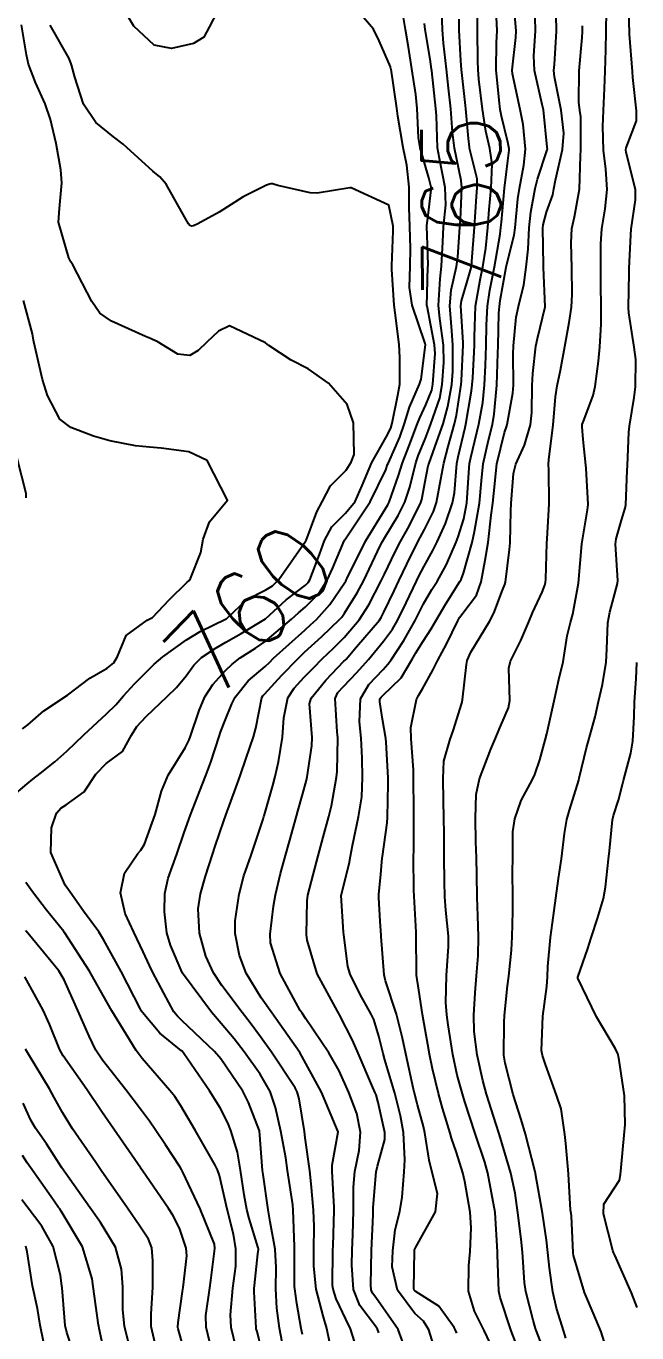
# Model space of a CAD drawing. Header units: metres. Extents: x 307586 to 320046, y 7427249 to 7434250.
# Drawn here: x 317991.9 to 318022.8, y 7431434 to 7431500.3 of the extents above; entities that cross this region are included whole.
import ezdxf
from ezdxf.enums import TextEntityAlignment as Align

# ---------------------------------------------------------------- set-up
doc = ezdxf.new("R2010")
doc.units = ezdxf.units.M
doc.header["$MEASUREMENT"] = 0
for name, color, linetype in [('Cotas', 45, 'Continuous'), ('Curvas de Nivel 1m', 11, 'Continuous'), ('Curvas de Nivel 5m', 15, 'Continuous')]:
    doc.layers.add(name, color=color, linetype=linetype)
doc.styles.add('Style-STANDARD', font='STANDARD.shx')

msp = doc.modelspace()

# ---------------------------------------------------------------- linework, layer by layer
at = {"layer": 'Curvas de Nivel 1m', "flags": 128}
for points, elevation in [([(318021.566, 7431432.317), (318021.034, 7431434.005), (318020.627, 7431434.976), (318020.198, 7431436.014), (318019.631, 7431437.883), (318019.616, 7431438.02), (318019.524, 7431439.894), (318019.509, 7431440.022), (318019.489, 7431440.189), (318019.379, 7431442.025), (318019.243, 7431443.571), (318019.201, 7431444.028), (318019.016, 7431445.33), (318018.773, 7431446.034), (318018.212, 7431447.577), (318018.053, 7431448.045), (318018.004, 7431448.294), (318018.07, 7431450.046), (318018.287, 7431451.551), (318018.314, 7431452.042), (318018.328, 7431452.562), (318018.475, 7431454.04), (318018.575, 7431454.784), (318018.736, 7431456.037), (318018.868, 7431457.025), (318019.019, 7431458.033), (318019.169, 7431459.314), (318019.293, 7431460.029), (318019.43, 7431460.497), (318019.896, 7431462.02), (318019.924, 7431462.124), (318020.291, 7431463.665), (318020.397, 7431464.015), (318020.739, 7431465.229), (318020.901, 7431466.011), (318021.101, 7431466.884), (318021.292, 7431468.007), (318021.331, 7431468.675), (318021.382, 7431470.006), (318021.472, 7431470.555), (318021.869, 7431472.002), (318021.883, 7431472.163), (318021.759, 7431474.003), (318021.792, 7431474.277), (318022.075, 7431475.216), (318022.256, 7431475.824), (318022.287, 7431475.998), (318022.362, 7431477.745), (318022.37, 7431477.997), (318022.432, 7431479.695), (318022.467, 7431479.997), (318022.708, 7431481.441), (318022.783, 7431481.994), (318022.796, 7431483.374), (318022.712, 7431483.995), (318022.444, 7431485.754), (318022.429, 7431485.998), (318022.456, 7431487.771), (318022.463, 7431487.998), (318022.538, 7431489.709), (318022.563, 7431489.997), (318022.779, 7431491.491), (318022.781, 7431491.995), (318022.302, 7431493.907), (318022.283, 7431494), (318022.282, 7431494.022), (318022.304, 7431494.125), (318022.823, 7431495.49), (318022.833, 7431495.995), (318022.647, 7431497.698), (318022.619, 7431497.997), (318022.479, 7431499.892), (318022.477, 7431499.999), (318022.403, 7431502)], 773), ([(318001.574, 7431501.059), (318001.155, 7431500.252), (318000.878, 7431499.745), (318000.365, 7431499.426), (317999.25, 7431499.164), (317998.363, 7431499.334), (317997.327, 7431500.3), (317996.396, 7431501.868)], 761), ([(318004.995, 7431432.77), (318004.715, 7431434.199), (318004.585, 7431435.208), (318004.53, 7431436.201), (318004.55, 7431437.269), (318004.502, 7431438.201), (318004.253, 7431439.598), (318004.152, 7431440.205), (318003.896, 7431441.992), (318003.866, 7431442.208), (318003.703, 7431444.21), (318003.156, 7431445.658), (318002.86, 7431446.223), (318001.747, 7431447.872), (318001.43, 7431448.243), (317999.769, 7431449.825), (317999.544, 7431450.037), (317999.368, 7431450.266), (317998.859, 7431451.202), (317998.286, 7431452.283), (317998.131, 7431452.61), (317997.813, 7431453.312), (317997.326, 7431454.295), (317996.887, 7431455.244), (317996.648, 7431456.302), (317996.866, 7431457.291), (317997.533, 7431458.293), (317997.696, 7431458.471), (317997.878, 7431458.773), (317998.416, 7431460.282), (317998.732, 7431461.456), (317999.076, 7431462.273), (317999.937, 7431463.666), (318000.135, 7431464.064), (318000.207, 7431464.257), (318000.647, 7431465.562), (318000.934, 7431466.25), (318001.341, 7431466.877), (318001.983, 7431467.59), (318002.314, 7431467.911), (318002.726, 7431468.233), (318003.509, 7431468.714), (318004.001, 7431469.066), (318005.322, 7431470.2), (318005.69, 7431470.522), (318006.022, 7431470.804), (318006.712, 7431471.504), (318007.147, 7431472.179), (318007.428, 7431472.797), (318007.998, 7431474.171), (318008.023, 7431474.21), (318008.064, 7431474.265), (318009.314, 7431476.152), (318010.107, 7431477.77), (318010.206, 7431478.044), (318010.243, 7431478.139), (318010.827, 7431479.432), (318011.062, 7431480.131), (318011.318, 7431480.956), (318011.825, 7431482.123), (318011.907, 7431482.381), (318012.123, 7431484.121), (318012.111, 7431484.193), (318011.447, 7431486.128), (318011.32, 7431487.025), (318011.343, 7431488.129), (318011.361, 7431489.009), (318011.326, 7431490.129), (318011.295, 7431491.102), (318011.305, 7431492.13), (318011.181, 7431493.244), (318010.994, 7431494.133), (318010.729, 7431495.726), (318010.676, 7431496.136), (318010.378, 7431498.115), (318010.376, 7431498.14), (318010.354, 7431498.234), (318009.768, 7431499.55), (318009.483, 7431500.153), (318008.392, 7431501.431)], 761), ([(318005.886, 7431433.881), (318005.821, 7431434.188), (318005.595, 7431435.447), (318005.493, 7431436.191), (318005.489, 7431436.307), (318005.489, 7431438.191), (318005.488, 7431438.338), (318005.42, 7431440.192), (318005.399, 7431440.451), (318005.129, 7431442.196), (318005.035, 7431442.851), (318004.784, 7431444.199), (318004.513, 7431445.404), (318004.247, 7431446.205), (318003.736, 7431447.098), (318002.93, 7431448.222), (318002.423, 7431448.894), (318001.767, 7431449.672), (318001.27, 7431450.245), (317999.802, 7431452.213), (317999.777, 7431452.26), (317999.192, 7431453.645), (317999.011, 7431454.272), (317998.895, 7431455.335), (317998.902, 7431456.274), (317999.077, 7431457.05), (317999.506, 7431458.266), (317999.884, 7431459.358), (318000.117, 7431460.031), (318000.206, 7431460.257), (318000.683, 7431461.48), (318000.985, 7431462.249), (318001.238, 7431462.938), (318001.656, 7431464.243), (318001.729, 7431464.458), (318001.951, 7431465.013), (318002.303, 7431465.893), (318002.47, 7431466.235), (318003.14, 7431467.064), (318003.986, 7431467.791), (318004.209, 7431467.997), (318004.425, 7431468.214), (318006.007, 7431469.636), (318006.295, 7431469.902), (318006.594, 7431470.184), (318007.27, 7431470.932), (318008.041, 7431472.061), (318008.083, 7431472.129), (318008.104, 7431472.169), (318008.154, 7431472.278), (318009.082, 7431474.155), (318010.079, 7431475.777), (318010.22, 7431476), (318010.284, 7431476.138), (318010.755, 7431477.481), (318010.964, 7431478.131), (318011.286, 7431478.964), (318011.727, 7431480.124), (318011.84, 7431480.42), (318012.147, 7431481.071), (318012.45, 7431481.826), (318012.506, 7431482.117), (318012.61, 7431483.684), (318012.588, 7431484.116), (318012.203, 7431486.088), (318012.195, 7431486.12), (318012.212, 7431486.703), (318012.251, 7431488.101), (318012.254, 7431488.12), (318012.239, 7431488.739), (318012.198, 7431490.121), (318012.202, 7431490.172), (318012.261, 7431490.684), (318012.413, 7431491.987), (318012.407, 7431492.119), (318012.288, 7431492.603), (318011.864, 7431494.124), (318011.779, 7431494.654), (318011.708, 7431496.126), (318011.63, 7431496.831), (318011.426, 7431498.129), (318011.262, 7431499.233), (318011.115, 7431500.133), (318010.856, 7431501.675)], 762), ([(318008.62, 7431433.201), (318008.315, 7431434.159), (318008.079, 7431434.654), (318007.598, 7431435.694), (318007.44, 7431436.172), (318007.414, 7431436.364), (318007.431, 7431438.172), (318007.435, 7431438.372), (318007.499, 7431440.172), (318007.497, 7431440.33), (318007.385, 7431442.173), (318007.391, 7431442.468), (318007.703, 7431444.17), (318006.846, 7431446.179), (318005.753, 7431448.19), (318004.327, 7431450.204), (318003.784, 7431450.966), (318003.028, 7431452.222), (318002.695, 7431453.11), (318002.479, 7431454.23), (318002.472, 7431454.873), (318002.677, 7431456.227), (318002.918, 7431457.163), (318003.277, 7431458.219), (318003.891, 7431460.034), (318003.932, 7431460.17), (318003.943, 7431460.209), (318004.381, 7431461.748), (318004.499, 7431462.211), (318004.663, 7431462.942), (318004.871, 7431464.206), (318004.936, 7431465.188), (318005.149, 7431466.202), (318005.471, 7431466.697), (318005.979, 7431467.242), (318006.441, 7431467.731), (318006.892, 7431468.181), (318007.457, 7431468.717), (318008.004, 7431469.268), (318008.76, 7431470.159), (318009.259, 7431470.917), (318009.882, 7431472.142), (318010.046, 7431472.483), (318010.587, 7431473.605), (318010.861, 7431474.132), (318011.291, 7431474.907), (318011.885, 7431476.122), (318011.935, 7431476.272), (318012.098, 7431477.097), (318012.258, 7431477.971), (318012.304, 7431478.118), (318012.794, 7431479.446), (318013.017, 7431480.111), (318013.262, 7431480.993), (318013.454, 7431482.107), (318013.506, 7431482.77), (318013.518, 7431484.107), (318013.458, 7431484.84), (318013.362, 7431486.108), (318013.428, 7431486.894), (318013.694, 7431488.105), (318013.767, 7431488.576), (318013.868, 7431490.104), (318013.898, 7431490.464), (318013.977, 7431492.103), (318013.932, 7431492.458), (318013.589, 7431494.107), (318013.501, 7431494.918), (318013.408, 7431496.109), (318013.297, 7431497.152), (318013.187, 7431498.112), (318013.045, 7431499.434), (318012.996, 7431500.114), (318012.934, 7431501.576)], 764), ([(318011.412, 7431432.274), (318010.735, 7431434.128), (318009.599, 7431435.749), (318009.43, 7431435.972), (318009.363, 7431436.144), (318009.346, 7431436.404), (318009.393, 7431438.144), (318009.467, 7431439.958), (318009.475, 7431440.143), (318009.477, 7431440.322), (318009.63, 7431442.141), (318009.686, 7431442.421), (318010.059, 7431443.776), (318010.058, 7431444.136), (318009.718, 7431445.658), (318009.617, 7431446.037), (318009.574, 7431446.142), (318009.455, 7431446.416), (318008.715, 7431448.156), (318008.426, 7431448.827), (318007.772, 7431450.107), (318007.736, 7431450.17), (318007.655, 7431450.291), (318006.629, 7431452.182), (318006.119, 7431453.888), (318006.093, 7431454.187), (318006.126, 7431455.901), (318006.161, 7431456.187), (318006.51, 7431457.537), (318006.683, 7431458.182), (318006.934, 7431459.128), (318007.224, 7431460.177), (318007.353, 7431460.724), (318007.611, 7431462.173), (318007.64, 7431462.459), (318007.673, 7431464.173), (318007.651, 7431464.468), (318007.537, 7431466.174), (318007.675, 7431466.466), (318007.972, 7431466.777), (318008.65, 7431467.493), (318009.232, 7431468.151), (318010.002, 7431469.069), (318010.456, 7431469.688), (318010.707, 7431470.133), (318011.138, 7431471.017), (318011.668, 7431472.124), (318011.792, 7431472.376), (318012.051, 7431472.879), (318012.49, 7431473.684), (318012.71, 7431474.114), (318013.138, 7431475.044), (318013.502, 7431476.106), (318013.589, 7431476.607), (318013.719, 7431478.104), (318013.779, 7431478.441), (318014.131, 7431479.919), (318014.169, 7431480.099), (318014.468, 7431481.786), (318014.499, 7431482.095), (318014.52, 7431482.448), (318014.618, 7431484.093), (318014.62, 7431484.527), (318014.661, 7431486.093), (318014.898, 7431487.414), (318015.041, 7431488.088), (318015.185, 7431489.029), (318015.282, 7431490.085), (318015.35, 7431491.001), (318015.449, 7431492.083), (318015.501, 7431493.288), (318015.386, 7431494.084), (318015.19, 7431494.965), (318015.026, 7431496.089), (318014.835, 7431497.603), (318014.794, 7431498.093), (318014.787, 7431498.523), (318014.77, 7431500.094), (318014.748, 7431501.745)], 766), ([(318013.721, 7431433.949), (318013.653, 7431434.089), (318013.584, 7431434.229), (318012.799, 7431435.306), (318011.602, 7431436.068), (318011.552, 7431436.121), (318011.536, 7431436.189), (318011.569, 7431438.121), (318011.575, 7431438.179), (318011.635, 7431438.305), (318012.628, 7431440.105), (318012.734, 7431441.037), (318012.467, 7431442.108), (318012.313, 7431442.734), (318012.099, 7431444.114), (318012.03, 7431444.439), (318011.717, 7431445.544), (318011.567, 7431446.122), (318011.518, 7431446.33), (318011.137, 7431448.126), (318010.965, 7431448.923), (318010.654, 7431450.131), (318010.097, 7431451.839), (318010.029, 7431452.138), (318009.877, 7431454.085), (318009.873, 7431454.139), (318009.83, 7431454.858), (318009.752, 7431456.051), (318009.756, 7431456.141), (318009.761, 7431456.225), (318009.859, 7431457.234), (318009.933, 7431458.078), (318009.94, 7431458.139), (318010.18, 7431459.847), (318010.203, 7431460.137), (318010.23, 7431461.825), (318010.226, 7431462.137), (318010.135, 7431463.945), (318010.114, 7431464.138), (318009.953, 7431465.115), (318009.808, 7431465.989), (318009.816, 7431466.142), (318009.871, 7431466.235), (318009.966, 7431466.319), (318010.898, 7431467.212), (318011.437, 7431468.126), (318011.629, 7431468.491), (318012.003, 7431469.083), (318012.417, 7431469.708), (318012.652, 7431470.114), (318013.155, 7431470.98), (318013.866, 7431472.102), (318013.93, 7431472.215), (318014.047, 7431472.531), (318014.497, 7431474.093), (318014.612, 7431474.636), (318014.858, 7431476.088), (318014.962, 7431477.225), (318015.057, 7431478.086), (318015.326, 7431479.283), (318015.523, 7431480.079), (318015.616, 7431480.603), (318015.751, 7431482.076), (318015.796, 7431483.693), (318015.805, 7431484.076), (318015.854, 7431485.73), (318015.876, 7431486.075), (318015.915, 7431486.367), (318016.216, 7431488.07), (318016.234, 7431488.157), (318016.621, 7431489.694), (318016.671, 7431490.066), (318016.812, 7431491.528), (318016.891, 7431492.064), (318017.115, 7431493.242), (318017.204, 7431494.061), (318017.075, 7431495.303), (318016.93, 7431496.064), (318016.543, 7431497.875), (318016.53, 7431498.068), (318016.707, 7431499.729), (318016.719, 7431500.067), (318016.575, 7431501.894)], 768), ([(318012.601, 7431433.133), (318012.289, 7431434.109), (318012.021, 7431434.547), (318011.591, 7431434.946), (318010.704, 7431436.129), (318010.442, 7431437.311), (318010.464, 7431438.132), (318010.592, 7431439.182), (318010.829, 7431440.128), (318010.943, 7431440.848), (318011.036, 7431442.126), (318011.078, 7431442.738), (318011.014, 7431444.127), (318010.862, 7431444.978), (318010.564, 7431446.132), (318010.066, 7431447.819), (318009.98, 7431448.138), (318009.762, 7431449.016), (318009.502, 7431449.876), (318009.378, 7431450.146), (318008.812, 7431451.13), (318008.303, 7431452.162), (318008.194, 7431452.551), (318007.979, 7431454.168), (318007.965, 7431454.309), (318007.843, 7431456.17), (318008.252, 7431457.779), (318008.319, 7431458.163), (318008.418, 7431458.702), (318008.736, 7431460.157), (318008.889, 7431461.174), (318008.925, 7431462.155), (318008.907, 7431463.129), (318008.866, 7431464.156), (318008.774, 7431464.98), (318008.836, 7431466.157), (318009.256, 7431466.869), (318009.985, 7431467.64), (318010.222, 7431467.905), (318010.389, 7431468.136), (318011.023, 7431469.109), (318011.599, 7431470.124), (318011.737, 7431470.403), (318012.026, 7431470.966), (318012.452, 7431471.701), (318012.712, 7431472.113), (318013.185, 7431472.976), (318013.68, 7431474.104), (318013.789, 7431474.38), (318014.075, 7431475.293), (318014.22, 7431476.098), (318014.337, 7431477.869), (318014.36, 7431478.096), (318014.429, 7431478.408), (318014.83, 7431480.09), (318015.036, 7431481.2), (318015.126, 7431482.086), (318015.164, 7431483.076), (318015.206, 7431484.085), (318015.226, 7431485.117), (318015.266, 7431486.084), (318015.398, 7431486.9), (318015.632, 7431488.079), (318015.916, 7431489.741), (318015.955, 7431490.074), (318015.977, 7431490.355), (318016.14, 7431492.072), (318016.297, 7431493.471), (318016.373, 7431493.999), (318016.372, 7431494.069), (318016.306, 7431494.403), (318015.979, 7431495.735), (318015.921, 7431496.076), (318015.856, 7431496.551), (318015.714, 7431498.08), (318015.735, 7431499.448), (318015.755, 7431500.079), (318015.727, 7431500.735)], 767), ([(318015.573, 7431433.076), (318015.095, 7431434.075), (318014.604, 7431435.068), (318014.311, 7431436.083), (318014.326, 7431437.379), (318014.384, 7431438.082), (318014.442, 7431439.285), (318014.394, 7431440.083), (318014.123, 7431441.639), (318014.017, 7431442.087), (318013.693, 7431443.117), (318013.448, 7431443.841), (318013.372, 7431444.095), (318012.986, 7431445.372), (318012.785, 7431446.104), (318012.487, 7431447.364), (318012.329, 7431448.111), (318012.237, 7431448.592), (318011.982, 7431450.117), (318011.792, 7431451.366), (318011.678, 7431452.121), (318011.666, 7431452.259), (318011.658, 7431454.122), (318011.651, 7431454.295), (318011.546, 7431456.123), (318011.536, 7431456.435), (318011.525, 7431458.123), (318011.528, 7431458.472), (318011.529, 7431460.124), (318011.527, 7431460.495), (318011.525, 7431462.124), (318011.51, 7431462.541), (318011.397, 7431464.125), (318011.385, 7431464.689), (318011.667, 7431466.123), (318011.767, 7431466.321), (318011.971, 7431466.662), (318012.495, 7431467.605), (318012.749, 7431468.112), (318013.191, 7431468.918), (318013.759, 7431470.103), (318013.847, 7431470.27), (318014.019, 7431470.505), (318014.706, 7431471.417), (318014.954, 7431472.086), (318015.155, 7431473.184), (318015.3, 7431474.081), (318015.465, 7431475.467), (318015.537, 7431476.078), (318015.587, 7431476.581), (318015.74, 7431478.076), (318016.129, 7431479.677), (318016.239, 7431479.962), (318016.275, 7431480.069), (318016.558, 7431481.665), (318016.583, 7431482.066), (318016.572, 7431483.673), (318016.59, 7431484.066), (318016.733, 7431485.53), (318016.848, 7431486.064), (318017.111, 7431487.169), (318017.229, 7431488.06), (318017.327, 7431488.975), (318017.393, 7431490.059), (318017.467, 7431490.856), (318017.69, 7431492.056), (318017.807, 7431492.535), (318018.303, 7431494.022), (318018.311, 7431494.05), (318018.304, 7431494.157), (318018.108, 7431496.052), (318018.051, 7431496.329), (318017.648, 7431498.057), (318017.625, 7431498.793), (318017.714, 7431500.057), (318017.696, 7431500.744)], 769), ([(318019.243, 7431433.688), (318019.144, 7431434.027), (318018.775, 7431435.212), (318018.584, 7431436.035), (318018.414, 7431437.245), (318018.336, 7431438.039), (318018.265, 7431438.667), (318018.062, 7431440.044), (318017.704, 7431442.028), (318017.701, 7431442.05), (318017.698, 7431442.065), (318017.684, 7431442.127), (318017.194, 7431444.055), (318016.973, 7431444.794), (318016.578, 7431446.061), (318016.162, 7431447.651), (318016.108, 7431448.066), (318016.121, 7431449.715), (318016.138, 7431450.066), (318016.284, 7431451.577), (318016.349, 7431452.065), (318016.497, 7431453.383), (318016.528, 7431454.063), (318016.552, 7431455.346), (318016.551, 7431456.063), (318016.547, 7431457.379), (318016.556, 7431458.063), (318016.561, 7431459.388), (318016.651, 7431460.062), (318016.987, 7431460.979), (318017.562, 7431462.054), (318017.679, 7431462.299), (318017.933, 7431463.06), (318018.197, 7431464.046), (318018.278, 7431464.377), (318018.647, 7431466.04), (318018.891, 7431467.125), (318019.106, 7431468.033), (318019.32, 7431469.344), (318019.485, 7431470.028), (318019.603, 7431470.442), (318019.882, 7431472.022), (318020.063, 7431474.02), (318020.346, 7431475.752), (318020.37, 7431476.017), (318020.269, 7431477.86), (318020.257, 7431478.019), (318020.126, 7431479.316), (318020.07, 7431479.959), (318020.073, 7431480.021), (318020.081, 7431480.074), (318020.136, 7431480.248), (318020.623, 7431481.548), (318020.732, 7431482.014), (318020.897, 7431483.291), (318020.973, 7431484.012), (318021.037, 7431485.169), (318021.029, 7431486.012), (318021.015, 7431487.218), (318021.021, 7431488.012), (318021.014, 7431489.244), (318021.075, 7431490.012), (318021.247, 7431491.031), (318021.333, 7431492.009), (318021.271, 7431493.033), (318021.162, 7431494.011), (318021.117, 7431495.21), (318021.162, 7431496.012), (318021.211, 7431497.141), (318021.232, 7431498.011), (318021.276, 7431499.099), (318021.294, 7431500.011), (318021.303, 7431501.098)], 772), ([(317991.122, 7431461.15), (317991.915, 7431461.835), (317992.204, 7431462.07), (317992.576, 7431462.353), (317993.333, 7431462.942), (317993.934, 7431463.49), (317994.803, 7431464.327), (317995.954, 7431465.388), (317996.412, 7431465.852), (317996.802, 7431466.302), (317997.359, 7431466.91), (317997.981, 7431467.523), (317998.371, 7431467.901), (317998.803, 7431468.278), (318000.002, 7431469.145), (318000.699, 7431469.56), (318002.013, 7431470.207), (318002.036, 7431470.217), (318002.06, 7431470.24), (318003.068, 7431471.189), (318004.035, 7431471.691), (318004.36, 7431471.894), (318004.683, 7431472.21), (318006.063, 7431474.164), (318006.07, 7431474.183), (318006.618, 7431475.644), (318006.897, 7431476.182), (318007.308, 7431476.965), (318008.107, 7431477.758), (318008.361, 7431478.166), (318008.511, 7431478.559), (318008.473, 7431480.165), (318008.147, 7431481.09), (318007.206, 7431482.18), (318006.17, 7431482.899), (318005.32, 7431483.348), (318004.182, 7431484.087), (318004.013, 7431484.222), (318002.191, 7431485.088), (318001.623, 7431484.812), (318001.039, 7431484.251), (318000.603, 7431483.832), (318000.176, 7431483.587), (317999.558, 7431483.651), (317998.521, 7431484.285), (317998.287, 7431484.392), (317998.184, 7431484.435), (317997.925, 7431484.553), (317996.193, 7431485.328), (317995.616, 7431485.737), (317995.206, 7431486.325), (317994.231, 7431488.18), (317994.14, 7431488.341), (317994.033, 7431488.544), (317993.508, 7431490.347), (317993.566, 7431491.044), (317993.678, 7431492.346), (317993.631, 7431493.006), (317993.387, 7431494.349), (317993.107, 7431495.56), (317992.836, 7431496.355), (317992.339, 7431497.437), (317991.987, 7431498.364), (317991.88, 7431498.842), (317991.642, 7431500.367)], 759), ([(318007.534, 7431432.2), (318007.124, 7431434.175), (318006.942, 7431434.824), (318006.58, 7431436.18), (318006.463, 7431437.339), (318006.466, 7431438.182), (318006.472, 7431439.355), (318006.451, 7431440.182), (318006.335, 7431441.521), (318006.253, 7431442.184), (318006.028, 7431443.858), (318005.986, 7431444.187), (318005.719, 7431445.836), (318005.622, 7431446.191), (318005.523, 7431446.395), (318004.315, 7431448.204), (318003.761, 7431448.993), (318003.241, 7431449.691), (318002.835, 7431450.224), (318001.793, 7431451.603), (318001.372, 7431452.244), (318000.977, 7431453.083), (318000.668, 7431454.252), (318000.598, 7431455.489), (318000.707, 7431456.251), (318000.966, 7431457.139), (318001.321, 7431458.246), (318001.456, 7431458.665), (318001.89, 7431459.947), (318001.994, 7431460.238), (318002.51, 7431461.635), (318002.724, 7431462.232), (318003.029, 7431463.132), (318003.395, 7431464.225), (318003.513, 7431464.659), (318003.831, 7431466.221), (318003.881, 7431466.304), (318003.965, 7431466.391), (318004.843, 7431467.344), (318005.662, 7431468.195), (318005.996, 7431468.51), (318006.871, 7431469.315), (318007.769, 7431470.172), (318007.883, 7431470.303), (318008.018, 7431470.49), (318008.661, 7431471.533), (318008.993, 7431472.156), (318009.832, 7431473.915), (318009.948, 7431474.142), (318010.065, 7431474.336), (318010.747, 7431475.462), (318011.076, 7431476.13), (318011.33, 7431476.892), (318011.632, 7431478.125), (318011.752, 7431478.488), (318012.126, 7431479.389), (318012.332, 7431479.917), (318012.405, 7431480.117), (318012.847, 7431481.418), (318012.976, 7431482.112), (318013.06, 7431483.225), (318013.037, 7431484.111), (318012.848, 7431485.462), (318012.786, 7431486.114), (318012.864, 7431487.472), (318012.932, 7431488.113), (318012.999, 7431489.359), (318013.041, 7431490.112), (318013.15, 7431491.231), (318013.131, 7431492.112), (318012.83, 7431493.583), (318012.742, 7431494.116), (318012.682, 7431495.754), (318012.657, 7431496.117), (318012.441, 7431498.03), (318012.431, 7431498.119), (318012.358, 7431498.633), (318012.112, 7431500.123), (318012.071, 7431500.43)], 763), ([(318018.264, 7431432.733), (318017.756, 7431434.047), (318017.713, 7431434.177), (318017.588, 7431434.599), (318017.217, 7431436.054), (318017.152, 7431436.512), (318017.044, 7431438.056), (318016.985, 7431438.711), (318016.817, 7431440.058), (318016.674, 7431441.053), (318016.462, 7431442.062), (318015.93, 7431443.838), (318015.855, 7431444.068), (318015.708, 7431444.54), (318015.227, 7431446.075), (318015.038, 7431446.772), (318014.747, 7431448.08), (318014.595, 7431449.251), (318014.58, 7431450.082), (318014.65, 7431451.222), (318014.712, 7431452.081), (318014.793, 7431453.1), (318014.823, 7431454.08), (318014.779, 7431455.135), (318014.749, 7431456.081), (318014.734, 7431457.208), (318014.705, 7431458.082), (318014.681, 7431458.882), (318014.666, 7431460.088), (318014.703, 7431461.297), (318014.87, 7431462.086), (318015.445, 7431463.585), (318015.639, 7431464.075), (318015.95, 7431464.8), (318016.34, 7431465.686), (318016.412, 7431466.066), (318016.353, 7431467.701), (318016.433, 7431468.066), (318016.957, 7431469.107), (318017.365, 7431470.056), (318017.559, 7431470.515), (318018.036, 7431471.562), (318018.177, 7431471.912), (318018.208, 7431472.048), (318018.222, 7431472.225), (318018.277, 7431474.047), (318018.291, 7431474.273), (318018.399, 7431476.045), (318018.377, 7431477.778), (318018.357, 7431478.046), (318018.375, 7431478.306), (318018.605, 7431480.043), (318018.722, 7431481.474), (318018.798, 7431482.04), (318018.966, 7431482.833), (318019.198, 7431484.035), (318019.418, 7431485.255), (318019.532, 7431486.03), (318019.563, 7431486.679), (318019.544, 7431488.03), (318019.508, 7431489.294), (318019.544, 7431490.031), (318019.678, 7431490.613), (318019.936, 7431492.025), (318019.992, 7431493.717), (318019.998, 7431494.025), (318019.998, 7431495.703), (318019.961, 7431496.025), (318019.911, 7431496.445), (318019.925, 7431498.026), (318020.068, 7431499.723), (318020.084, 7431500.024), (318020.093, 7431500.309)], 771), ([(317991.686, 7431464.623), (317991.948, 7431464.822), (317992.766, 7431465.541), (317993.963, 7431466.34), (317995.095, 7431467.204), (317995.984, 7431467.712), (317996.32, 7431467.974), (317996.509, 7431468.305), (317996.936, 7431469.368), (317998.011, 7431470.143), (317998.278, 7431470.286), (317999.123, 7431471.177), (318000.04, 7431472.072), (318000.135, 7431472.165), (318000.214, 7431472.258), (318000.724, 7431473.585), (318000.848, 7431474.252), (318001.178, 7431475.143), (318002.083, 7431476.24), (318001.057, 7431478.251), (318000.117, 7431478.691), (317998.719, 7431478.881), (317998.119, 7431478.921), (317997.415, 7431479.002), (317996.122, 7431479.245), (317995.285, 7431479.483), (317994.129, 7431479.926), (317993.58, 7431480.346), (317992.953, 7431481.55), (317992.696, 7431482.355), (317992.266, 7431484.275), (317992.251, 7431484.359), (317992.186, 7431484.681), (317991.729, 7431486.365)], 758), ([(317991.866, 7431476.362), (317991.875, 7431476.573), (317991.416, 7431478.367)], 757), ([(318022.856, 7431435.242), (318022.567, 7431435.986), (318021.722, 7431437.908), (318021.687, 7431437.999), (318021.67, 7431438.036), (318021.634, 7431438.142), (318021.155, 7431440.005), (318021.175, 7431440.49), (318021.672, 7431441.273), (318021.96, 7431441.715), (318022.023, 7431441.995), (318022.051, 7431442.359), (318022.21, 7431443.992), (318022.252, 7431444.535), (318022.227, 7431445.992), (318021.946, 7431447.801), (318021.911, 7431447.998), (318021.88, 7431448.124), (318021.757, 7431448.381), (318020.797, 7431450.01), (318019.857, 7431451.965), (318019.856, 7431452.019), (318020.366, 7431453.466), (318020.535, 7431454.013), (318020.852, 7431454.991), (318021.157, 7431456.007), (318021.264, 7431456.593), (318021.412, 7431458.005), (318021.452, 7431458.43), (318021.615, 7431460.003), (318021.666, 7431460.233), (318021.908, 7431461.011), (318022.124, 7431461.794), (318022.174, 7431461.997), (318022.538, 7431463.393), (318022.645, 7431463.993), (318022.703, 7431465.245), (318022.721, 7431465.992), (318022.805, 7431467.167), (318022.848, 7431467.991)], 774), ([(318002.529, 7431433.182), (318002.273, 7431434.23), (318002.236, 7431434.877), (318002.362, 7431436.229), (318002.498, 7431437.349), (318002.514, 7431438.227), (318002.381, 7431438.969), (318002.071, 7431440.234), (318001.678, 7431441.944), (318001.581, 7431442.241), (318001.462, 7431442.465), (318000.444, 7431444.253), (317999.715, 7431445.477), (317999.406, 7431445.951), (317999.155, 7431446.269), (317997.747, 7431447.892), (317997.448, 7431448.293), (317996.942, 7431449.118), (317996.219, 7431450.306), (317995.785, 7431451.09), (317995.089, 7431452.317), (317993.822, 7431454.284), (317993.802, 7431454.31), (317993.786, 7431454.331), (317992.911, 7431455.421), (317992.191, 7431456.355), (317991.85, 7431456.832)], 759), ([(318001.465, 7431432.34), (318001.006, 7431434.246), (318000.99, 7431434.845), (318001.189, 7431436.244), (318001.242, 7431436.61), (318001.448, 7431438.242), (318001.419, 7431438.458), (318000.689, 7431440.25), (317999.816, 7431442.124), (317999.749, 7431442.259), (317999.684, 7431442.373), (317998.932, 7431443.508), (317998.416, 7431444.279), (317998.125, 7431444.701), (317997.713, 7431445.255), (317996.921, 7431446.298), (317995.745, 7431447.798), (317995.402, 7431448.314), (317995.061, 7431449.016), (317994.497, 7431450.323), (317993.796, 7431451.89), (317993.525, 7431452.334), (317992.757, 7431453.29), (317991.879, 7431454.359), (317991.855, 7431454.391)], 758), ([(318000.122, 7431432.254), (317999.582, 7431434.168), (317999.561, 7431434.238), (317999.56, 7431434.26), (317999.585, 7431434.481), (317999.804, 7431436.054), (317999.831, 7431436.258), (318000.018, 7431437.865), (317999.995, 7431438.256), (317999.643, 7431439.276), (317999.31, 7431439.926), (317999.094, 7431440.268), (317997.752, 7431442.218), (317997.702, 7431442.29), (317997.683, 7431442.317), (317996.31, 7431444.304), (317995.712, 7431445.181), (317994.941, 7431446.318), (317993.748, 7431448.027), (317993.581, 7431448.333), (317993.053, 7431449.628), (317992.732, 7431450.346), (317991.798, 7431452.029)], 757), ([(317998.471, 7431433.176), (317998.219, 7431434.28), (317998.208, 7431434.9), (317998.301, 7431436.28), (317998.294, 7431437.609), (317998.243, 7431438.281), (317998.076, 7431438.722), (317997.644, 7431439.378), (317997.005, 7431440.296), (317995.681, 7431442.196), (317995.603, 7431442.311), (317995.397, 7431442.601), (317994.216, 7431444.325), (317993.711, 7431445.143), (317993.297, 7431445.915), (317993.059, 7431446.34), (317991.996, 7431448.11), (317991.843, 7431448.359)], 756), ([(317995.972, 7431432.306), (317995.582, 7431434.172), (317995.55, 7431434.31), (317995.547, 7431434.347), (317995.273, 7431436.313), (317995.217, 7431436.706), (317994.727, 7431438.319), (317993.651, 7431440.142), (317993.572, 7431440.251), (317993.512, 7431440.332), (317993.133, 7431440.865), (317992.093, 7431442.354), (317991.925, 7431442.596), (317991.689, 7431442.96)], 754), ([(317994.479, 7431432.321), (317993.927, 7431433.979), (317993.848, 7431434.327), (317993.692, 7431436.239), (317993.682, 7431436.329), (317993.611, 7431436.893), (317993.249, 7431438.336), (317992.667, 7431439.369), (317991.92, 7431440.356), (317991.658, 7431440.716)], 753), ([(317992.755, 7431433.522), (317992.584, 7431434.345), (317992.441, 7431435.197), (317992.201, 7431436.351), (317991.918, 7431438.066), (317991.85, 7431438.357)], 752)]:
    msp.add_lwpolyline(points, dxfattribs=dict(at, elevation=elevation))
at = {"layer": 'Curvas de Nivel 5m', "flags": 128}
for points, elevation in [([(318017.045, 7431432.579), (318016.48, 7431434.061), (318015.916, 7431435.751), (318015.852, 7431436.068), (318015.781, 7431437.919), (318015.773, 7431438.069), (318015.653, 7431440.07), (318015.291, 7431442.074), (318015.139, 7431442.625), (318014.645, 7431444.081), (318014.121, 7431445.684), (318014, 7431446.087), (318013.737, 7431447.04), (318013.506, 7431448.094), (318013.274, 7431449.603), (318013.201, 7431450.099), (318013.15, 7431450.732), (318013.199, 7431452.099), (318013.297, 7431453.577), (318013.29, 7431454.098), (318013.159, 7431455.423), (318013.11, 7431456.101), (318013.086, 7431456.87), (318013.074, 7431458.102), (318013.067, 7431459.29), (318013.059, 7431460.108), (318013.047, 7431460.968), (318013.015, 7431462.109), (318013.063, 7431462.977), (318013.378, 7431464.106), (318013.523, 7431464.529), (318013.961, 7431465.936), (318013.999, 7431466.099), (318014.2, 7431467.886), (318014.239, 7431468.096), (318014.423, 7431468.519), (318015.366, 7431470.08), (318015.592, 7431470.504), (318016.037, 7431471.67), (318016.153, 7431471.957), (318016.188, 7431472.069), (318016.394, 7431473.733), (318016.416, 7431474.066), (318016.458, 7431475.688), (318016.477, 7431476.066), (318016.583, 7431477.588), (318016.711, 7431478.064), (318017.146, 7431479.036), (318017.448, 7431480.057), (318017.518, 7431480.68), (318017.538, 7431482.056), (318017.564, 7431482.661), (318017.731, 7431484.055), (318017.803, 7431484.438), (318018.19, 7431486.05), (318018.118, 7431488.051), (318018.116, 7431488.17), (318018.086, 7431490.052), (318018.097, 7431490.21), (318018.265, 7431490.864), (318018.579, 7431491.745), (318018.644, 7431492.045), (318018.724, 7431492.48), (318019.081, 7431494.038), (318019.147, 7431494.873), (318019.007, 7431496.04), (318018.669, 7431497.724), (318018.637, 7431498.046), (318018.664, 7431498.354), (318018.775, 7431500.044), (318018.745, 7431501.698)], 770), ([(318004.028, 7431432.205), (318003.581, 7431434.025), (318003.543, 7431434.171), (318003.536, 7431434.211), (318003.434, 7431436.046), (318003.443, 7431436.212), (318003.459, 7431436.358), (318003.629, 7431437.968), (318003.651, 7431438.191), (318003.65, 7431438.21), (318003.634, 7431438.275), (318003.19, 7431439.758), (318003.072, 7431440.219), (318002.925, 7431440.96), (318002.751, 7431442.224), (318002.599, 7431443.133), (318002.261, 7431444.232), (318002.095, 7431444.622), (318001.714, 7431445.378), (318001.175, 7431446.245), (317999.875, 7431448.135), (317999.782, 7431448.26), (317999.753, 7431448.286), (317998.657, 7431449.171), (317997.772, 7431450.22), (317997.729, 7431450.29), (317997.672, 7431450.394), (317996.689, 7431452.301), (317995.819, 7431453.894), (317995.554, 7431454.313), (317994.783, 7431455.371), (317994.096, 7431456.327), (317993.848, 7431456.688), (317993.115, 7431458.341), (317993.152, 7431459.607), (317993.413, 7431460.337), (317993.63, 7431460.601), (317993.899, 7431460.768), (317994.814, 7431461.422), (317995.4, 7431462.318), (317995.929, 7431462.869), (317996.754, 7431463.482), (317997.216, 7431464.297), (317997.493, 7431464.749), (317997.952, 7431465.244), (317999.024, 7431466.274), (317999.505, 7431466.732), (317999.979, 7431467.32), (318000.378, 7431467.865), (318000.771, 7431468.252), (318001.502, 7431468.741), (318002.001, 7431469.022), (318002.772, 7431469.465), (318004.013, 7431470.211), (318005.057, 7431471.175), (318006.039, 7431471.923), (318006.177, 7431472.053), (318006.256, 7431472.188), (318006.756, 7431473.483), (318007.001, 7431474.181), (318007.368, 7431474.879), (318008.077, 7431475.571), (318008.551, 7431476.163), (318008.92, 7431476.982), (318009.407, 7431478.151), (318010.126, 7431479.427), (318010.372, 7431479.897), (318010.443, 7431480.137), (318010.721, 7431481.568), (318010.817, 7431482.133), (318010.832, 7431483.478), (318010.798, 7431484.134), (318010.588, 7431485.747), (318010.53, 7431486.137), (318010.414, 7431487.954), (318010.419, 7431488.138), (318010.491, 7431489.897), (318010.485, 7431490.138), (318010.269, 7431491.214), (318008.351, 7431492.099), (318008.282, 7431492.095), (318006.636, 7431491.828), (318006.278, 7431491.844), (318004.641, 7431492.215), (318004.359, 7431492.294), (318004.284, 7431492.298), (318004.217, 7431492.287), (318004.058, 7431492.222), (318002.875, 7431491.633), (318002.268, 7431491.239), (318001.655, 7431490.853), (318000.576, 7431490.257), (318000.352, 7431490.159), (318000.252, 7431490.144), (318000.174, 7431490.183), (318000.102, 7431490.262), (317999.904, 7431490.62), (317998.979, 7431492.28), (317998.647, 7431492.645), (317998.289, 7431492.939), (317996.798, 7431494.305), (317996.307, 7431494.684), (317995.404, 7431495.414), (317994.786, 7431496.333), (317994.343, 7431497.705), (317994.173, 7431498.342), (317994.046, 7431498.653), (317993.095, 7431500.353)], 760), ([(318009.763, 7431433.957), (318009.696, 7431434.139), (318009.585, 7431434.299), (318008.79, 7431435.347), (318008.481, 7431436.157), (318008.39, 7431437.39), (318008.411, 7431438.158), (318008.441, 7431438.958), (318008.472, 7431440.158), (318008.474, 7431441.355), (318008.55, 7431442.157), (318008.764, 7431443.224), (318008.837, 7431444.153), (318008.647, 7431445.091), (318008.246, 7431446.162), (318007.739, 7431447.269), (318007.224, 7431448.175), (318006.063, 7431449.894), (318005.866, 7431450.189), (318005.775, 7431450.328), (318004.762, 7431452.2), (318004.266, 7431453.758), (318004.244, 7431454.206), (318004.416, 7431455.626), (318004.514, 7431456.203), (318004.774, 7431457.286), (318005.033, 7431458.198), (318005.216, 7431458.86), (318005.583, 7431460.193), (318005.653, 7431460.438), (318005.91, 7431461.339), (318006.095, 7431462.014), (318006.131, 7431462.188), (318006.364, 7431463.761), (318006.375, 7431464.186), (318006.248, 7431465.899), (318006.33, 7431466.186), (318007.063, 7431467.093), (318007.991, 7431468.056), (318008.047, 7431468.114), (318008.095, 7431468.168), (318008.622, 7431468.783), (318009.789, 7431470.143), (318009.882, 7431470.275), (318010.019, 7431470.552), (318010.536, 7431471.634), (318010.774, 7431472.133), (318011.188, 7431472.992), (318011.746, 7431474.123), (318011.854, 7431474.333), (318012.069, 7431474.748), (318012.531, 7431475.662), (318012.685, 7431476.114), (318012.906, 7431477.307), (318013.051, 7431478.111), (318013.276, 7431478.953), (318013.601, 7431480.105), (318013.699, 7431480.545), (318013.936, 7431482.102), (318013.956, 7431482.311), (318014.038, 7431484.101), (318014.039, 7431484.247), (318013.924, 7431486.103), (318013.947, 7431486.362), (318014.221, 7431487.277), (318014.412, 7431487.916), (318014.453, 7431488.097), (318014.485, 7431488.346), (318014.612, 7431490.095), (318014.717, 7431491.653), (318014.755, 7431492.093), (318014.745, 7431492.551), (318014.366, 7431494.099), (318014.354, 7431494.15), (318014.308, 7431494.598), (318014.17, 7431496.102), (318014.153, 7431496.275), (318013.95, 7431498.104), (318013.913, 7431498.548), (318013.841, 7431500.105), (318013.828, 7431500.659)], 765), ([(317997.287, 7431432.572), (317996.86, 7431434.297), (317996.768, 7431435.121), (317996.777, 7431436.298), (317996.715, 7431437.201), (317996.395, 7431438.302), (317995.645, 7431439.56), (317995.1, 7431440.316), (317993.683, 7431442.33), (317992.904, 7431443.551), (317992.351, 7431444.35), (317992.107, 7431444.754), (317991.716, 7431445.62)], 755)]:
    msp.add_lwpolyline(points, dxfattribs=dict(at, elevation=elevation))

# ---------------------------------------------------------------- texts
at = {"layer": 'Cotas', "style": 'Style-STANDARD'}
for s, rotation, p in [('765', 90.39479, (318013.944, 7431491.147, 765)), ('760', 46.08574, (318003.204, 7431470.692, 760))]:
    msp.add_text(s, height=4, rotation=rotation, dxfattribs=at).set_placement(p, align=Align.MIDDLE_CENTER)

doc.saveas('drawing.dxf')
